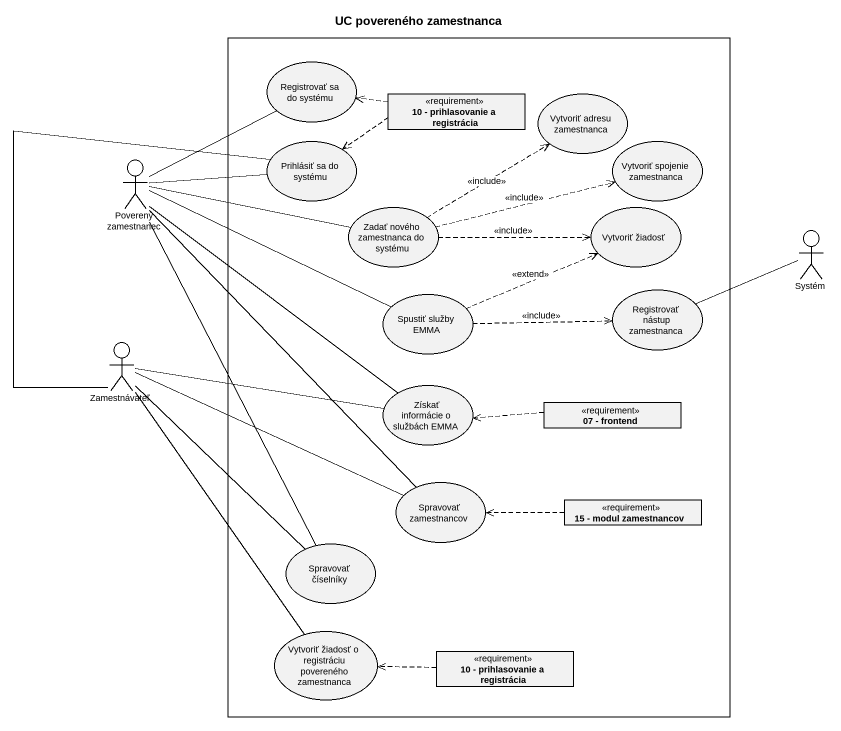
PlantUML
@startuml
title UC povereného zamestnanca
allowmixing
hide circle
hide empty members
rectangle " " as rectangle1 {
  usecase "Registrovať sa do systému" as Registrovať_sa_do_systému
  class "10 - prihlasovanie a registrácia" as r10_prihlasovanie_a <<requirement>>
  usecase "Vytvoriť adresu zamestnanca" as Vytvoriť_adresu_zamestnanca
  usecase "Prihlásiť sa do systému" as Prihlásiť_sa_do_systému
  usecase "Vytvoriť spojenie zamestnanca" as Vytvoriť_spojenie
  usecase "Zadať nového zamestnanca do systému" as Zadať_nového_zamestnanca_do
  usecase "Vytvoriť žiadosť" as Vytvoriť_žiadosť
  usecase "Spustiť služby EMMA" as Spustiť_služby_EMMA
  usecase "Registrovať nástup zamestnanca" as Registrovať_nástup
  usecase "Získať informácie o službách EMMA" as Získať_informácie_o
  class "07 - frontend" as r07_frontend <<requirement>>
  usecase "Spravovať zamestnancov" as Spravovať_zamestnancov
  class "15 - modul zamestnancov" as r15_modul_zamestnancov <<requirement>>
  usecase "Spravovať číselníky" as Spravovať_číselníky
  usecase "Vytvoriť žiadosť o registráciu povereného zamestnanca" as Vytvoriť_žiadosť_o
  class "10 - prihlasovanie a registrácia" as r10_prihlasovanie_a_2 <<requirement>>
}
actor "Poverený zamestnanec" as Poverený_zamestnanec
actor Systém
actor Zamestnávateľ
r10_prihlasovanie_a .left.> Registrovať_sa_do_systému
r10_prihlasovanie_a .left.> Prihlásiť_sa_do_systému
Poverený_zamestnanec -up- Registrovať_sa_do_systému
Poverený_zamestnanec -right- Prihlásiť_sa_do_systému
Poverený_zamestnanec -right- Zadať_nového_zamestnanca_do
Poverený_zamestnanec -right- Spustiť_služby_EMMA
Poverený_zamestnanec -- Získať_informácie_o
Poverený_zamestnanec -- Spravovať_zamestnancov
Poverený_zamestnanec -- Spravovať_číselníky
Zadať_nového_zamestnanca_do .up.> Vytvoriť_adresu_zamestnanca : <<include>>
Zadať_nového_zamestnanca_do .right.> Vytvoriť_spojenie : <<include>>
Zadať_nového_zamestnanca_do .right.> Vytvoriť_žiadosť : <<include>>
Spustiť_služby_EMMA .right.> Vytvoriť_žiadosť : <<extend>>
Spustiť_služby_EMMA .right.> Registrovať_nástup : <<include>>
Registrovať_nástup -right- Systém
Zamestnávateľ -up- Prihlásiť_sa_do_systému
Zamestnávateľ -right- Získať_informácie_o
Zamestnávateľ -right- Spravovať_zamestnancov
Zamestnávateľ -- Spravovať_číselníky
Zamestnávateľ -- Vytvoriť_žiadosť_o
r07_frontend .left.> Získať_informácie_o
r15_modul_zamestnancov .left.> Spravovať_zamestnancov
r10_prihlasovanie_a_2 .left.> Vytvoriť_žiadosť_o
@enduml
